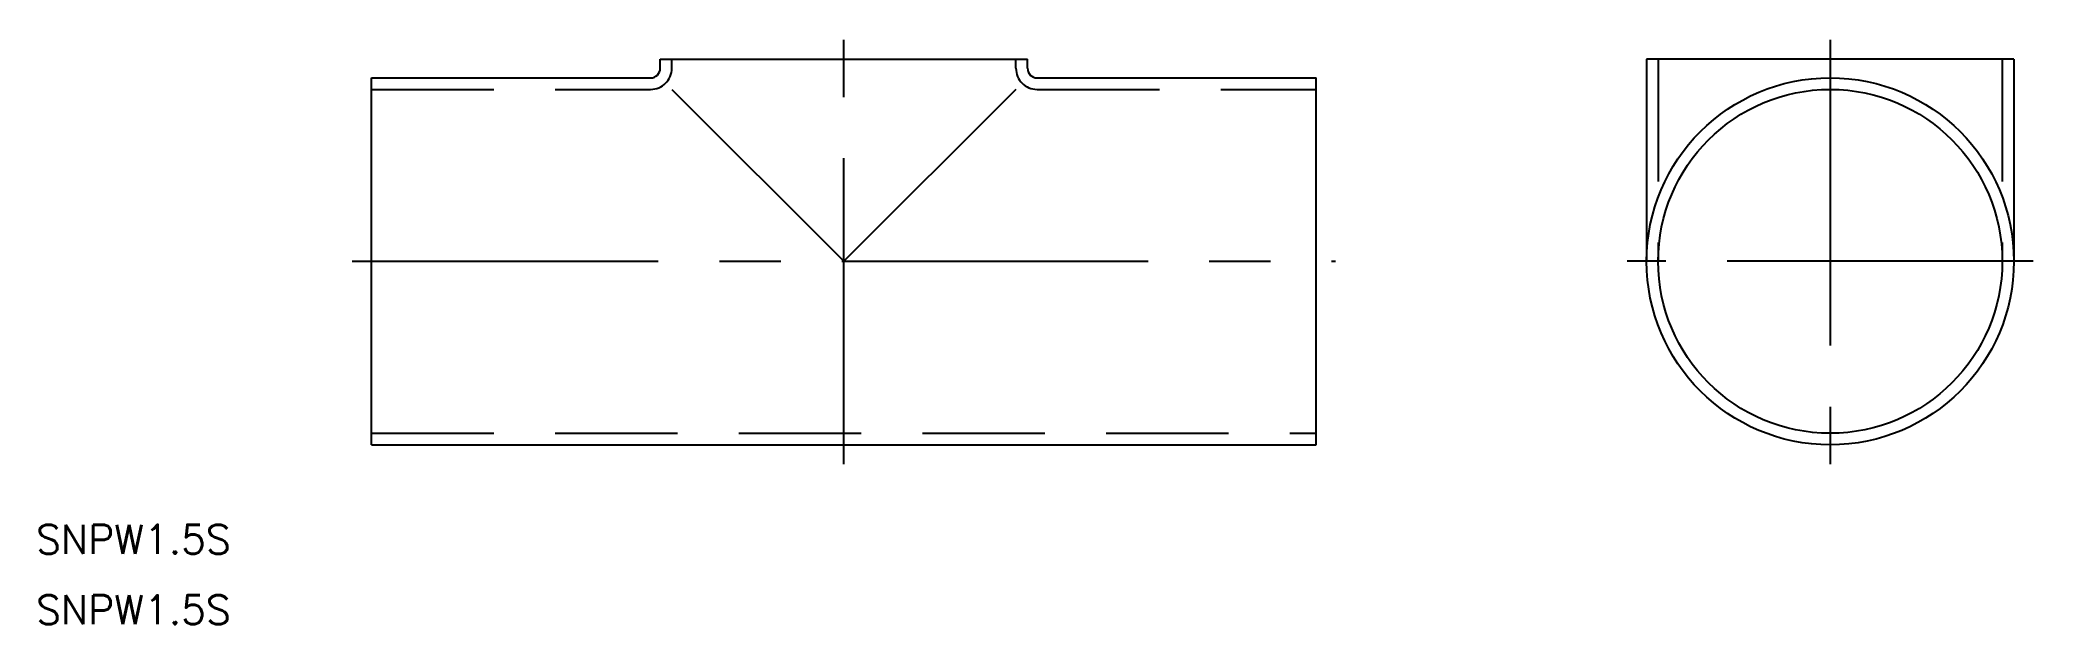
# Model space of a CAD drawing. Extents: x -186 to 21, y -38 to 23.
import ezdxf

# ---------------------------------------------------------------- set-up
doc = ezdxf.new("R2010")
doc.units = 0
doc.linetypes.add('CENTER', pattern=[50.8, 31.75, -6.35, 6.35, -6.35])
doc.linetypes.add('DASHED', pattern=[19.05, 12.7, -6.35])
doc.layers.get('0').update_dxf_attribs({"linetype": 'CONTINUOUS'})
doc.layers.add('CENTER', color=1, linetype='CENTER')
doc.layers.add('外形線', color=7, linetype='CONTINUOUS')
doc.styles.get("Standard").update_dxf_attribs({"font": 'txt.shx', "height": 3, "bigfont": 'bigfont.shx'})

# ---------------------------------------------------------------- blocks, each defined once
blk = doc.blocks.new('*U2')
at = {"color": 7, "linetype": 'CONTINUOUS'}
blk.add_text('SNPW1.5S', height=3, dxfattribs=at).set_placement((-186.11, -30.36))
blk = doc.blocks.new('*U3')
at = {"color": 7, "linetype": 'CONTINUOUS'}
blk.add_text('SNPW1.5S', height=3, dxfattribs=at).set_placement((-186.11, -37.68))

msp = doc.modelspace()

# ---------------------------------------------------------------- linework, layer by layer
at = {"color": 7, "linetype": 'CONTINUOUS'}
for p, q in [((-121.37, 21), (-83.27, 21)), ((-83.27, 20.05), (-83.27, 21)), ((19.05, 21), (-19.05, 21)), ((-19.05, 21), (-19.05, 0)), ((19.05, 21), (19.05, 0)), ((-151.32, 19.05), (-122.37, 19.05)), ((-151.32, -19.05), (-151.32, 19.05)), ((-82.27, 19.05), (-53.32, 19.05)), ((-53.32, -19.05), (-53.32, 19.05)), ((-120.17, 17.85), (-102.32, 0)), ((-84.47, 17.85), (-102.32, 0)), ((-151.32, -19.05), (-53.32, -19.05))]:
    msp.add_line(p, q, dxfattribs=at)
at = {"color": 3, "linetype": 'DASHED'}
for p, q in [((-120.17, 20.05), (-120.17, 21)), ((-84.47, 20.05), (-84.47, 21)), ((-17.85, 21), (-17.85, 0)), ((17.85, 21), (17.85, 0)), ((-151.32, 17.85), (-122.37, 17.85)), ((-82.27, 17.85), (-53.32, 17.85)), ((-151.32, -17.85), (-53.32, -17.85))]:
    msp.add_line(p, q, dxfattribs=at)
at = {"color": 7, "linetype": 'CONTINUOUS'}
for radius in [19.05, 17.85]:
    msp.add_circle((0, 0), radius, dxfattribs=at)
for centre, start, end in [((-122.37, 20.05), 270, 0), ((-82.27, 20.05), 180, 270)]:
    msp.add_arc(centre, 1, start, end, dxfattribs=at)
at = {"color": 3, "linetype": 'DASHED'}
for centre, start, end in [((-122.37, 20.05), 270, 0), ((-82.27, 20.05), 180, 270)]:
    msp.add_arc(centre, 2.2, start, end, dxfattribs=at)
at = {"layer": 'CENTER', "color": 1, "linetype": 'CENTER'}
for p, q in [((-102.32, -21.05), (-102.32, 23)), ((0, 23), (0, -21.05)), ((21.05, 0), (-21.05, 0)), ((-153.32, 0), (-51.32, 0))]:
    msp.add_line(p, q, dxfattribs=at)
at = {"layer": '外形線'}
msp.add_line((-121.37, 20.05), (-121.37, 21), dxfattribs=at)

# ---------------------------------------------------------------- block references
at = {"color": 7, "linetype": 'CONTINUOUS'}
for name in ['*U2', '*U3']:
    msp.add_blockref(name, (0, 0), dxfattribs=at)

doc.saveas('drawing.dxf')
